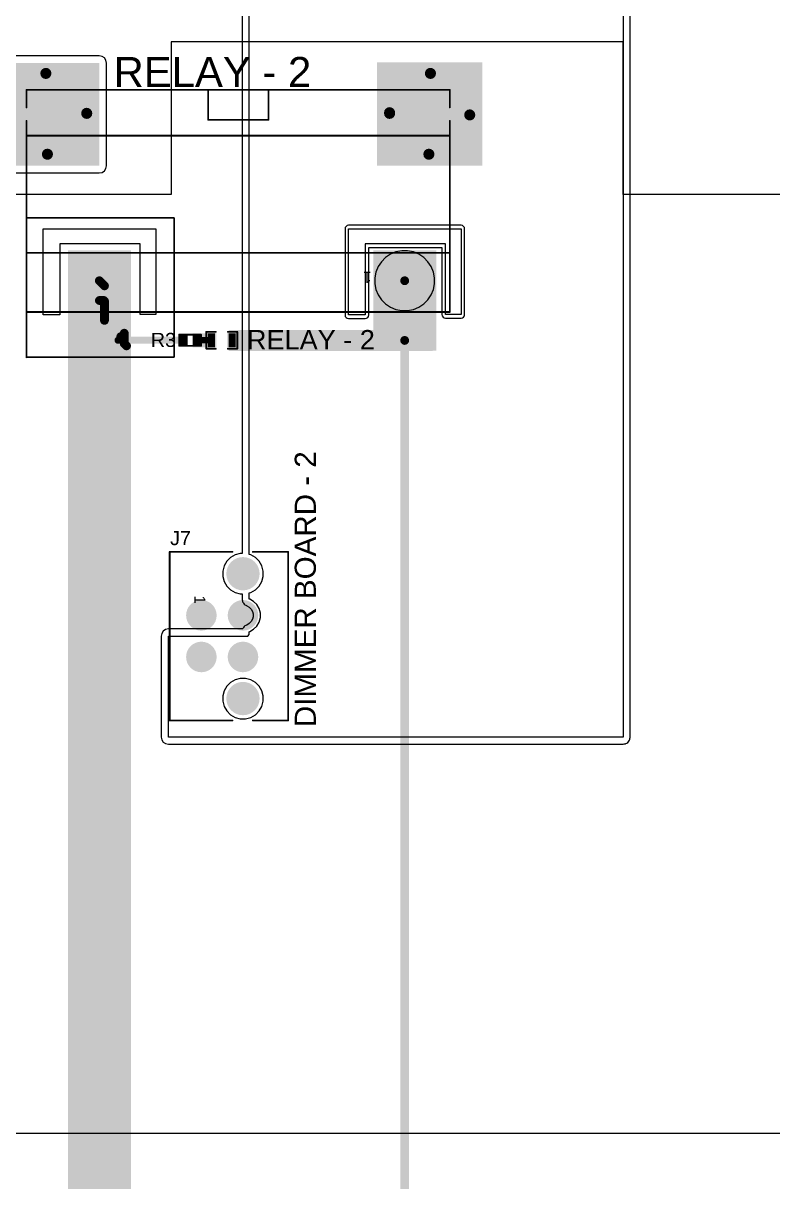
# Model space of a CAD drawing. Header units: millimetres. Extents: x -9 to 259, y -9 to 194.
# Drawn here: x 82.1 to 136.1, y 58.8 to 142.2 of the extents above; entities that cross this region are included whole.
import ezdxf

# ---------------------------------------------------------------- set-up
doc = ezdxf.new("R2010")
doc.units = ezdxf.units.MM
for name, color, linetype in [('BottomLayer', 5, 'Continuous'), ('BottomSolder', 6, 'Continuous'), ('MultiLayer', 9, 'Continuous'), ('PadHoleLayer', 156, 'Continuous'), ('TopLayer', 1, 'Continuous'), ('TopOverlay', 2, 'Continuous'), ('TopPaste', 8, 'Continuous'), ('TopSolder', 216, 'Continuous'), ('ViaHoleLayer', 16, 'Continuous')]:
    doc.layers.add(name, color=color, linetype=linetype)
doc.styles.add('Arial', font='', dxfattribs={"height": 0.2})
doc.styles.get('Arial').set_extended_font_data('Arial')

# ---------------------------------------------------------------- blocks, each defined once
blk = doc.blocks.new('G4A_1A_PE_DC24_3')
at = {"layer": 'BottomLayer'}
h = blk.add_hatch(color=5, dxfattribs=at)
edge = h.paths.add_edge_path()
edge.add_arc((-11.9999887, 6.0001023), 1.89999874, 0, 360)
h = blk.add_hatch(color=5, dxfattribs=at)
edge = h.paths.add_edge_path()
edge.add_arc((9.9999673, 6.0001023), 1.89999874, 0, 360)
h = blk.add_hatch(color=5, dxfattribs=at)
edge = h.paths.add_edge_path()
edge.add_arc((-13.8000867, -5.999873699999999), 1.49999954, 0, 360)
h = blk.add_hatch(color=5, dxfattribs=at)
edge = h.paths.add_edge_path()
edge.add_arc((13.8000613, -5.999873699999999), 1.49999954, 0, 360)
at = {"layer": 'BottomSolder'}
h = blk.add_hatch(color=6, dxfattribs=at)
edge = h.paths.add_edge_path()
edge.add_arc((-11.9999887, 6.0001023), 1.95079874, 0, 360)
h = blk.add_hatch(color=6, dxfattribs=at)
edge = h.paths.add_edge_path()
edge.add_arc((9.9999673, 6.0001023), 1.95079874, 0, 360)
h = blk.add_hatch(color=6, dxfattribs=at)
edge = h.paths.add_edge_path()
edge.add_arc((-13.8000867, -5.999873699999999), 1.55079954, 0, 360)
h = blk.add_hatch(color=6, dxfattribs=at)
edge = h.paths.add_edge_path()
edge.add_arc((13.8000613, -5.999873699999999), 1.55079954, 0, 360)
at = {"layer": 'MultiLayer'}
h = blk.add_hatch(color=9, dxfattribs=at)
edge = h.paths.add_edge_path()
edge.add_arc((-11.9999887, 6.0001023), 1.89999874, 0, 360)
h = blk.add_hatch(color=9, dxfattribs=at)
edge = h.paths.add_edge_path()
edge.add_arc((9.9999673, 6.0001023), 1.89999874, 0, 360)
h = blk.add_hatch(color=9, dxfattribs=at)
edge = h.paths.add_edge_path()
edge.add_arc((-13.8000867, -5.999873699999999), 1.49999954, 0, 360)
h = blk.add_hatch(color=9, dxfattribs=at)
edge = h.paths.add_edge_path()
edge.add_arc((13.8000613, -5.999873699999999), 1.49999954, 0, 360)
at = {"layer": 'PadHoleLayer'}
h = blk.add_hatch(color=156, dxfattribs=at)
edge = h.paths.add_edge_path()
edge.add_arc((-11.9999379, 5.9999753), 1.1500104, 0, 360)
h = blk.add_hatch(color=156, dxfattribs=at)
edge = h.paths.add_edge_path()
edge.add_arc((9.9999419, 5.9999753), 1.1500104, 0, 360)
h = blk.add_hatch(color=156, dxfattribs=at)
edge = h.paths.add_edge_path()
edge.add_arc((-13.8001375, -5.9999753), 0.8999982, 0, 360)
h = blk.add_hatch(color=156, dxfattribs=at)
edge = h.paths.add_edge_path()
edge.add_arc((13.8001375, -5.9999753), 0.8999982, 0, 360)
at = {"layer": 'TopLayer'}
h = blk.add_hatch(color=1, dxfattribs=at)
edge = h.paths.add_edge_path()
edge.add_arc((-11.9999887, 6.0001023), 1.89999874, 0, 360)
h = blk.add_hatch(color=1, dxfattribs=at)
edge = h.paths.add_edge_path()
edge.add_arc((9.9999673, 6.0001023), 1.89999874, 0, 360)
h = blk.add_hatch(color=1, dxfattribs=at)
edge = h.paths.add_edge_path()
edge.add_arc((-13.8000867, -5.999873699999999), 1.49999954, 0, 360)
h = blk.add_hatch(color=1, dxfattribs=at)
edge = h.paths.add_edge_path()
edge.add_arc((13.8000613, -5.999873699999999), 1.49999954, 0, 360)
at = {"layer": 'TopSolder'}
h = blk.add_hatch(color=216, dxfattribs=at)
edge = h.paths.add_edge_path()
edge.add_arc((-11.9999887, 6.0001023), 1.95079874, 0, 360)
h = blk.add_hatch(color=216, dxfattribs=at)
edge = h.paths.add_edge_path()
edge.add_arc((9.9999673, 6.0001023), 1.95079874, 0, 360)
h = blk.add_hatch(color=216, dxfattribs=at)
edge = h.paths.add_edge_path()
edge.add_arc((-13.8000867, -5.999873699999999), 1.55079954, 0, 360)
h = blk.add_hatch(color=216, dxfattribs=at)
edge = h.paths.add_edge_path()
edge.add_arc((13.8000613, -5.999873699999999), 1.55079954, 0, 360)
at = {"layer": 'TopOverlay', "const_width": 0.127}
for points in [[(15.2497917, 8.250237499999999), (-15.2501727, 8.250237499999999)], [(-15.2491313, 8.250237499999999), (-15.2491313, -5.5104411)], [(15.2497917, 8.250237499999999), (15.2497917, -5.5124985)], [(15.2497917, 3.9851203), (-15.2491313, 3.9851203)], [(15.2499695, -4.449762499999999), (-15.2499949, -4.449762499999999)], [(-2.1874353, -5.5877079), (-2.1874353, -7.749781299999999)], [(2.1589873, -5.5877079), (-2.1874353, -5.5877079)], [(2.1589873, -5.5877079), (2.1589873, -7.749781299999999)], [(-15.2491313, -6.488950699999999), (-15.2491313, -7.749781299999999)], [(15.2497917, -6.486893299999999), (15.2497917, -7.749781299999999)], [(15.2497917, -7.749781299999999), (-15.2501727, -7.749781299999999)]]:
    blk.add_lwpolyline(points, dxfattribs=at)
at = {"layer": 'TopOverlay', "const_width": 0.0635}
for points in [[(-15.2819227, 8.250237499999999, 1), (-15.2184227, 8.250237499999999, 1)], [(-15.2808813, 8.250237499999999, 1), (-15.2173813, 8.250237499999999, 1)], [(15.2180417, 8.250237499999999, 1), (15.2815417, 8.250237499999999, 1)], [(15.2180417, 8.250237499999999, 1), (15.2815417, 8.250237499999999, 1)], [(-15.2808813, 3.9851203, 1), (-15.2173813, 3.9851203, 1)], [(15.2180417, 3.9851203, 1), (15.2815417, 3.9851203, 1)], [(-15.2817449, -4.449762499999999, 1), (-15.2182449, -4.449762499999999, 1)], [(15.2182195, -4.449762499999999, 1), (15.2817195, -4.449762499999999, 1)], [(-15.2808813, -5.5104411, 1), (-15.2173813, -5.5104411, 1)], [(-2.2191853, -5.5877079, 1), (-2.1556853, -5.5877079, 1)], [(-2.2191853, -5.5877079, 1), (-2.1556853, -5.5877079, 1)], [(2.1272373, -5.5877079, 1), (2.1907373, -5.5877079, 1)], [(2.1272373, -5.5877079, 1), (2.1907373, -5.5877079, 1)], [(15.2180417, -5.5124985, 1), (15.2815417, -5.5124985, 1)], [(-15.2808813, -6.488950699999999, 1), (-15.2173813, -6.488950699999999, 1)], [(15.2180417, -6.486893299999999, 1), (15.2815417, -6.486893299999999, 1)], [(-15.2819227, -7.749781299999999, 1), (-15.2184227, -7.749781299999999, 1)], [(-15.2808813, -7.749781299999999, 1), (-15.2173813, -7.749781299999999, 1)], [(-2.2191853, -7.749781299999999, 1), (-2.1556853, -7.749781299999999, 1)], [(2.1272373, -7.749781299999999, 1), (2.1907373, -7.749781299999999, 1)], [(15.2180417, -7.749781299999999, 1), (15.2815417, -7.749781299999999, 1)], [(15.2180417, -7.749781299999999, 1), (15.2815417, -7.749781299999999, 1)]]:
    blk.add_lwpolyline(points, format="xyb", close=True, dxfattribs=at)
at = {"layer": 'TopOverlay'}
blk.add_text('1', height=0.8000009399999999, dxfattribs=at).set_placement((-9.6044004, 5.3561996))
blk = doc.blocks.new('R___0402_10')
at = {"layer": 'TopLayer'}
for points in [[(-0.6985, -0.3175), (-0.6985, 0.3175), (-0.2412999999999999, 0.3175), (-0.2413, -0.3175)], [(0.2412999999999999, -0.3175), (0.2413, 0.3175), (0.6985, 0.3175), (0.6985, -0.3175)]]:
    blk.add_hatch(color=1, dxfattribs=at).paths.add_polyline_path(points)
at = {"layer": 'TopPaste'}
for points in [[(-0.6985, -0.3175), (-0.6985, 0.3175), (-0.2412999999999999, 0.3175), (-0.2413, -0.3175)], [(0.2412999999999999, -0.3175), (0.2413, 0.3175), (0.6985, 0.3175), (0.6985, -0.3175)]]:
    blk.add_hatch(color=8, dxfattribs=at).paths.add_polyline_path(points)
at = {"layer": 'TopSolder'}
for points in [[(-0.75350116, -0.37250116), (-0.75350116, 0.37250116), (-0.1862988399999999, 0.37250116), (-0.18629884, -0.37250116)], [(0.1862988399999999, -0.37250116), (0.18629884, 0.37250116), (0.75350116, 0.37250116), (0.75350116, -0.37250116)]]:
    blk.add_hatch(color=216, dxfattribs=at).paths.add_polyline_path(points)
at = {"layer": 'TopOverlay'}
for points, const_width in [([(-0.7874, -0.4064), (-0.7874, 0.4064)], 0.127), ([(-0.7874, 0.4064), (0.7874, 0.4064)], 0.127), ([(0.7874, -0.4064), (0.7874, 0.4064)], 0.127), ([(-0.7874, -0.4064), (0.7874, -0.4064)], 0.127), ([(-0.8128, -0.4318), (0.8128, -0.4318)], 0.0032258)]:
    blk.add_lwpolyline(points, dxfattribs=dict(at, const_width=const_width))
for points, const_width in [([(-0.8191499999999999, 0.4064, 1), (-0.7556499999999999, 0.4064, 1)], 0.0635), ([(-0.8191499999999999, 0.4064, 1), (-0.7556499999999999, 0.4064, 1)], 0.0635), ([(0.7556499999999999, 0.4064, 1), (0.8191499999999999, 0.4064, 1)], 0.0635), ([(0.7556499999999999, 0.4064, 1), (0.8191499999999999, 0.4064, 1)], 0.0635), ([(-0.8191499999999999, -0.4064, 1), (-0.7556499999999999, -0.4064, 1)], 0.0635), ([(-0.8191499999999999, -0.4064, 1), (-0.7556499999999999, -0.4064, 1)], 0.0635), ([(-0.81360518, -0.4318, 1), (-0.8119948199999999, -0.4318, 1)], 0.0016129), ([(0.7556499999999999, -0.4064, 1), (0.8191499999999999, -0.4064, 1)], 0.0635), ([(0.7556499999999999, -0.4064, 1), (0.8191499999999999, -0.4064, 1)], 0.0635), ([(0.8119948199999999, -0.4318, 1), (0.81360518, -0.4318, 1)], 0.0016129)]:
    blk.add_lwpolyline(points, format="xyb", close=True, dxfattribs=dict(at, const_width=const_width))
blk = doc.blocks.new('LED_0603_15')
at = {"layer": 'TopLayer'}
for points in [[(-0.999998, 0.5000002699999999), (-0.499999, 0.5000002699999999), (-0.499999, -0.5000002699999999), (-0.999998, -0.5000002699999999)], [(0.50000154, 0.5000002699999999), (1.00000054, 0.5000002699999999), (1.00000054, -0.5000002699999999), (0.50000154, -0.5000002699999999)]]:
    blk.add_hatch(color=1, dxfattribs=at).paths.add_polyline_path(points)
at = {"layer": 'TopOverlay'}
blk.add_hatch(color=2, dxfattribs=at).paths.add_polyline_path([(1.1176, -0.66039746), (1.75259492, -0.66039746), (1.75259492, 0.66040254), (1.1176, 0.66040254)])
at = {"layer": 'TopPaste'}
for points in [[(-0.999998, 0.5000002699999999), (-0.499999, 0.5000002699999999), (-0.499999, -0.5000002699999999), (-0.999998, -0.5000002699999999)], [(0.50000154, 0.5000002699999999), (1.00000054, 0.5000002699999999), (1.00000054, -0.5000002699999999), (0.50000154, -0.5000002699999999)]]:
    blk.add_hatch(color=8, dxfattribs=at).paths.add_polyline_path(points)
at = {"layer": 'TopSolder'}
for points in [[(-1.101598, 0.6016002699999999), (-0.398399, 0.6016002699999999), (-0.398399, -0.6016002699999999), (-1.101598, -0.6016002699999999)], [(0.39840154, 0.6016002699999999), (1.10160054, 0.6016002699999999), (1.10160054, -0.6016002699999999), (0.39840154, -0.6016002699999999)]]:
    blk.add_hatch(color=216, dxfattribs=at).paths.add_polyline_path(points)
at = {"layer": 'TopOverlay', "const_width": 0.127}
for points in [[(-1.1176, 0.6096), (-0.4318, 0.6096)], [(-1.1176, -0.6096), (-1.1176, 0.6096)], [(0.4318, 0.6096), (1.11760254, 0.6096)], [(1.11760254, -0.6096), (1.11760254, 0.6096)], [(-1.1176, -0.6096), (-0.4318, -0.6096)], [(0.4318, -0.6096), (1.11760254, -0.6096)]]:
    blk.add_lwpolyline(points, dxfattribs=at)
at = {"layer": 'TopOverlay', "const_width": 0.0635}
for points in [[(-1.14935, 0.6096, 1), (-1.08585, 0.6096, 1)], [(-1.14935, 0.6096, 1), (-1.08585, 0.6096, 1)], [(-0.46355, 0.6096, 1), (-0.40005, 0.6096, 1)], [(0.40005, 0.6096, 1), (0.46355, 0.6096, 1)], [(1.08585254, 0.6096, 1), (1.14935254, 0.6096, 1)], [(1.08585254, 0.6096, 1), (1.14935254, 0.6096, 1)], [(-1.14935, -0.6096, 1), (-1.08585, -0.6096, 1)], [(-1.14935, -0.6096, 1), (-1.08585, -0.6096, 1)], [(-0.46355, -0.6096, 1), (-0.40005, -0.6096, 1)], [(0.40005, -0.6096, 1), (0.46355, -0.6096, 1)], [(1.08585254, -0.6096, 1), (1.14935254, -0.6096, 1)], [(1.08585254, -0.6096, 1), (1.14935254, -0.6096, 1)]]:
    blk.add_lwpolyline(points, format="xyb", close=True, dxfattribs=at)
blk = doc.blocks.new('0447690401_28')
at = {"layer": 'BottomLayer'}
h = blk.add_hatch(color=5, dxfattribs=at)
edge = h.paths.add_edge_path()
edge.add_arc((-1.4986, 1.4986), 1.00000054, 0, 360)
h = blk.add_hatch(color=5, dxfattribs=at)
edge = h.paths.add_edge_path()
edge.add_arc((1.4986, 1.4986), 1.00000054, 0, 360)
h = blk.add_hatch(color=5, dxfattribs=at)
edge = h.paths.add_edge_path()
edge.add_arc((-1.4986, -1.4986), 1.00000054, 0, 360)
h = blk.add_hatch(color=5, dxfattribs=at)
edge = h.paths.add_edge_path()
edge.add_arc((1.4986, -1.4986), 1.00000054, 0, 360)
at = {"layer": 'BottomSolder'}
h = blk.add_hatch(color=6, dxfattribs=at)
edge = h.paths.add_edge_path()
edge.add_arc((-1.4986, 1.4986), 1.10160054, 0, 360)
h = blk.add_hatch(color=6, dxfattribs=at)
edge = h.paths.add_edge_path()
edge.add_arc((1.4986, 1.4986), 1.10160054, 0, 360)
h = blk.add_hatch(color=6, dxfattribs=at)
edge = h.paths.add_edge_path()
edge.add_arc((-1.4986, -1.4986), 1.10160054, 0, 360)
h = blk.add_hatch(color=6, dxfattribs=at)
edge = h.paths.add_edge_path()
edge.add_arc((1.4986, -1.4986), 1.10160054, 0, 360)
at = {"layer": 'PadHoleLayer'}
h = blk.add_hatch(color=156, dxfattribs=at)
edge = h.paths.add_edge_path()
edge.add_arc((-4.495799999999999, 1.4986), 1.20000014, 0, 360)
h = blk.add_hatch(color=156, dxfattribs=at)
edge = h.paths.add_edge_path()
edge.add_arc((4.495799999999999, 1.4986), 1.20000014, 0, 360)
h = blk.add_hatch(color=156, dxfattribs=at)
edge = h.paths.add_edge_path()
edge.add_arc((-1.4986, 1.4986), 0.5334, 0, 360)
h = blk.add_hatch(color=156, dxfattribs=at)
edge = h.paths.add_edge_path()
edge.add_arc((1.4986, 1.4986), 0.5334, 0, 360)
h = blk.add_hatch(color=156, dxfattribs=at)
edge = h.paths.add_edge_path()
edge.add_arc((-1.4986, -1.4986), 0.5334, 0, 360)
h = blk.add_hatch(color=156, dxfattribs=at)
edge = h.paths.add_edge_path()
edge.add_arc((1.4986, -1.4986), 0.5334, 0, 360)
at = {"layer": 'TopLayer'}
h = blk.add_hatch(color=1, dxfattribs=at)
edge = h.paths.add_edge_path()
edge.add_arc((-1.4986, 1.4986), 1.00000054, 0, 360)
h = blk.add_hatch(color=1, dxfattribs=at)
edge = h.paths.add_edge_path()
edge.add_arc((1.4986, 1.4986), 1.00000054, 0, 360)
h = blk.add_hatch(color=1, dxfattribs=at)
edge = h.paths.add_edge_path()
edge.add_arc((-1.4986, -1.4986), 1.00000054, 0, 360)
h = blk.add_hatch(color=1, dxfattribs=at)
edge = h.paths.add_edge_path()
edge.add_arc((1.4986, -1.4986), 1.00000054, 0, 360)
at = {"layer": 'TopSolder'}
h = blk.add_hatch(color=216, dxfattribs=at)
edge = h.paths.add_edge_path()
edge.add_arc((-1.4986, 1.4986), 1.10160054, 0, 360)
h = blk.add_hatch(color=216, dxfattribs=at)
edge = h.paths.add_edge_path()
edge.add_arc((1.4986, 1.4986), 1.10160054, 0, 360)
h = blk.add_hatch(color=216, dxfattribs=at)
edge = h.paths.add_edge_path()
edge.add_arc((-1.4986, -1.4986), 1.10160054, 0, 360)
h = blk.add_hatch(color=216, dxfattribs=at)
edge = h.paths.add_edge_path()
edge.add_arc((1.4986, -1.4986), 1.10160054, 0, 360)
at = {"layer": 'TopOverlay', "const_width": 0.127}
for points in [[(-6.0706, 2.20485716), (-6.0706, 4.7498)], [(6.0706, 4.7498), (-6.0706, 4.7498)], [(6.0706, 2.20485716), (6.0706, 4.7498)], [(-6.0706, -3.7846), (-6.0706, 0.74154284)], [(6.0706, -3.7846), (6.0706, 0.74154284)], [(6.0706, -3.7846), (-6.0706, -3.7846)]]:
    blk.add_lwpolyline(points, dxfattribs=at)
at = {"layer": 'TopOverlay', "const_width": 0.0635}
for points in [[(-6.102349999999999, 4.7498, 1), (-6.038849999999999, 4.7498, 1)], [(-6.102349999999999, 4.7498, 1), (-6.038849999999999, 4.7498, 1)], [(6.038849999999999, 4.7498, 1), (6.102349999999999, 4.7498, 1)], [(6.038849999999999, 4.7498, 1), (6.102349999999999, 4.7498, 1)], [(-6.102349999999999, 2.20485716, 1), (-6.038849999999999, 2.20485716, 1)], [(6.038849999999999, 2.20485716, 1), (6.102349999999999, 2.20485716, 1)], [(-6.102349999999999, 0.74154284, 1), (-6.038849999999999, 0.74154284, 1)], [(6.038849999999999, 0.74154284, 1), (6.102349999999999, 0.74154284, 1)], [(-6.102349999999999, -3.7846, 1), (-6.038849999999999, -3.7846, 1)], [(-6.102349999999999, -3.7846, 1), (-6.038849999999999, -3.7846, 1)], [(6.038849999999999, -3.7846, 1), (6.102349999999999, -3.7846, 1)], [(6.038849999999999, -3.7846, 1), (6.102349999999999, -3.7846, 1)]]:
    blk.add_lwpolyline(points, format="xyb", close=True, dxfattribs=at)
at = {"layer": 'TopOverlay'}
blk.add_text('1', height=0.8000009399999999, dxfattribs=at).set_placement((-2.9209873, -2.00659238))

msp = doc.modelspace()

# ---------------------------------------------------------------- hatches: boundary and pattern name
at = {"layer": 'BottomLayer'}
msp.add_hatch(color=5, dxfattribs=at).paths.add_polyline_path([(87.5452148, 139.3444), (79.9506148, 139.3444), (79.9506148, 131.953), (87.5452148, 131.953)])
h = msp.add_hatch(color=5, dxfattribs=at)
edge = h.paths.add_edge_path()
edge.add_arc((83.69650774, 138.60049242), 0.2999994, 0, 360)
h = msp.add_hatch(color=5, dxfattribs=at)
edge = h.paths.add_edge_path()
edge.add_arc((111.40923362, 138.60049242), 0.2999994, 0, 360)
h = msp.add_hatch(color=5, dxfattribs=at)
edge = h.paths.add_edge_path()
edge.add_arc((108.4651374, 135.76913664), 0.2999994, 0, 360)
h = msp.add_hatch(color=5, dxfattribs=at)
edge = h.paths.add_edge_path()
edge.add_arc((86.64045664, 135.72333536), 0.2999994, 0, 360)
h = msp.add_hatch(color=5, dxfattribs=at)
edge = h.paths.add_edge_path()
edge.add_arc((108.46528472, 135.72333536), 0.2999994, 0, 360)
h = msp.add_hatch(color=5, dxfattribs=at)
edge = h.paths.add_edge_path()
edge.add_arc((114.24073164, 135.6106), 0.2999994, 0, 360)
h = msp.add_hatch(color=5, dxfattribs=at)
edge = h.paths.add_edge_path()
edge.add_arc((83.80910086, 132.77924422), 0.2999994, 0, 360)
h = msp.add_hatch(color=5, dxfattribs=at)
edge = h.paths.add_edge_path()
edge.add_arc((111.2966405, 132.77924422), 0.2999994, 0, 360)
at = {"layer": 'BottomSolder'}
h = msp.add_hatch(color=6, dxfattribs=at)
edge = h.paths.add_edge_path()
edge.add_arc((83.69650774, 138.60049242), 0.4015993999999999, 0, 360)
h = msp.add_hatch(color=6, dxfattribs=at)
edge = h.paths.add_edge_path()
edge.add_arc((111.40923362, 138.60049242), 0.4015993999999999, 0, 360)
h = msp.add_hatch(color=6, dxfattribs=at)
edge = h.paths.add_edge_path()
edge.add_arc((86.64045664, 135.72333536), 0.4015993999999999, 0, 360)
h = msp.add_hatch(color=6, dxfattribs=at)
edge = h.paths.add_edge_path()
edge.add_arc((108.4651374, 135.76913664), 0.4015993999999999, 0, 360)
h = msp.add_hatch(color=6, dxfattribs=at)
edge = h.paths.add_edge_path()
edge.add_arc((108.46528472, 135.72333536), 0.4015993999999999, 0, 360)
h = msp.add_hatch(color=6, dxfattribs=at)
edge = h.paths.add_edge_path()
edge.add_arc((114.24073164, 135.6106), 0.4015993999999999, 0, 360)
h = msp.add_hatch(color=6, dxfattribs=at)
edge = h.paths.add_edge_path()
edge.add_arc((83.80910086, 132.77924422), 0.4015993999999999, 0, 360)
h = msp.add_hatch(color=6, dxfattribs=at)
edge = h.paths.add_edge_path()
edge.add_arc((111.2966405, 132.77924422), 0.4015993999999999, 0, 360)
at = {"layer": 'TopLayer'}
for points in [[(107.56038432, 131.99880128), (115.15498432, 131.99880128), (115.15498432, 139.39020128), (107.56038432, 139.39020128)], [(107.56053164, 131.953), (115.15513164, 131.953), (115.15513164, 139.3444), (107.56053164, 139.3444)], [(85.284691, 125.85700254), (85.284691, 40.10660254), (89.82785691999999, 40.10660254), (89.82785691999999, 125.85700254)], [(107.28456826, 125.857), (107.28456826, 118.62932332), (111.82773418, 118.62932332), (111.82773418, 125.857)], [(94.27157422, 118.8799883), (95.81627522, 118.8799883), (95.81627522, 119.87999138), (94.27157422, 119.87999138)], [(94.33083749999999, 118.8799883), (95.87553849999999, 118.8799883), (95.87553849999999, 119.87999138), (94.33083749999999, 119.87999138)], [(111.57373672, 120.11659238), (96.87529012, 120.11659238), (96.87529012, 118.61799238), (111.57373672, 118.61799238)]]:
    msp.add_hatch(color=1, dxfattribs=at).paths.add_polyline_path(points)
h = msp.add_hatch(color=1, dxfattribs=at)
edge = h.paths.add_edge_path()
edge.add_arc((83.69650774, 138.60049242), 0.2999994, 0, 360)
h = msp.add_hatch(color=1, dxfattribs=at)
edge = h.paths.add_edge_path()
edge.add_arc((111.40923362, 138.60049242), 0.2999994, 0, 360)
h = msp.add_hatch(color=1, dxfattribs=at)
edge = h.paths.add_edge_path()
edge.add_arc((108.4651374, 135.76913664), 0.2999994, 0, 360)
h = msp.add_hatch(color=1, dxfattribs=at)
edge = h.paths.add_edge_path()
edge.add_arc((86.64045664, 135.72333536), 0.2999994, 0, 360)
h = msp.add_hatch(color=1, dxfattribs=at)
edge = h.paths.add_edge_path()
edge.add_arc((108.46528472, 135.72333536), 0.2999994, 0, 360)
h = msp.add_hatch(color=1, dxfattribs=at)
edge = h.paths.add_edge_path()
edge.add_arc((114.24073164, 135.6106), 0.2999994, 0, 360)
h = msp.add_hatch(color=1, dxfattribs=at)
edge = h.paths.add_edge_path()
edge.add_arc((83.80910086, 132.77924422), 0.2999994, 0, 360)
h = msp.add_hatch(color=1, dxfattribs=at)
edge = h.paths.add_edge_path()
edge.add_arc((111.2966405, 132.77924422), 0.2999994, 0, 360)
at = {"layer": 'TopSolder'}
h = msp.add_hatch(color=216, dxfattribs=at)
edge = h.paths.add_edge_path()
edge.add_arc((83.69650774, 138.60049242), 0.4015993999999999, 0, 360)
h = msp.add_hatch(color=216, dxfattribs=at)
edge = h.paths.add_edge_path()
edge.add_arc((111.40923362, 138.60049242), 0.4015993999999999, 0, 360)
h = msp.add_hatch(color=216, dxfattribs=at)
edge = h.paths.add_edge_path()
edge.add_arc((86.64045664, 135.72333536), 0.4015993999999999, 0, 360)
h = msp.add_hatch(color=216, dxfattribs=at)
edge = h.paths.add_edge_path()
edge.add_arc((108.4651374, 135.76913664), 0.4015993999999999, 0, 360)
h = msp.add_hatch(color=216, dxfattribs=at)
edge = h.paths.add_edge_path()
edge.add_arc((108.46528472, 135.72333536), 0.4015993999999999, 0, 360)
h = msp.add_hatch(color=216, dxfattribs=at)
edge = h.paths.add_edge_path()
edge.add_arc((114.24073164, 135.6106), 0.4015993999999999, 0, 360)
h = msp.add_hatch(color=216, dxfattribs=at)
edge = h.paths.add_edge_path()
edge.add_arc((83.80910086, 132.77924422), 0.4015993999999999, 0, 360)
h = msp.add_hatch(color=216, dxfattribs=at)
edge = h.paths.add_edge_path()
edge.add_arc((111.2966405, 132.77924422), 0.4015993999999999, 0, 360)
at = {"layer": 'ViaHoleLayer'}
h = msp.add_hatch(color=16, dxfattribs=at)
edge = h.paths.add_edge_path()
edge.add_arc((83.69650774, 138.60049242), 0.1499997, 0, 360)
h = msp.add_hatch(color=16, dxfattribs=at)
edge = h.paths.add_edge_path()
edge.add_arc((111.40923362, 138.60049242), 0.1499997, 0, 360)
h = msp.add_hatch(color=16, dxfattribs=at)
edge = h.paths.add_edge_path()
edge.add_arc((86.64045664, 135.72333536), 0.1499997, 0, 360)
h = msp.add_hatch(color=16, dxfattribs=at)
edge = h.paths.add_edge_path()
edge.add_arc((108.4651374, 135.76913664), 0.1499997, 0, 360)
h = msp.add_hatch(color=16, dxfattribs=at)
edge = h.paths.add_edge_path()
edge.add_arc((108.46528472, 135.72333536), 0.1499997, 0, 360)
h = msp.add_hatch(color=16, dxfattribs=at)
edge = h.paths.add_edge_path()
edge.add_arc((114.24073164, 135.6106), 0.1499997, 0, 360)
h = msp.add_hatch(color=16, dxfattribs=at)
edge = h.paths.add_edge_path()
edge.add_arc((83.80910086, 132.77924422), 0.1499997, 0, 360)
h = msp.add_hatch(color=16, dxfattribs=at)
edge = h.paths.add_edge_path()
edge.add_arc((111.2966405, 132.77924422), 0.1499997, 0, 360)

# ---------------------------------------------------------------- linework, layer by layer
at = {"layer": 'BottomLayer'}
for p, q in [((98.35297067999998, 103.94911138), (98.35297067999998, 183.21019746)), ((125.28973164, 183.21019492), (125.28973164, 90.80500507999999)), ((125.80768336, 90.80500507999999), (125.80768336, 183.21019492)), ((97.83501896, 177.12792616), (97.83501896, 104.01919252)), ((87.5452148, 139.86235172), (79.9506148, 139.86235172)), ((87.74342623999999, 139.82292584), (87.5452148, 139.86235172)), ((87.91146248, 139.71064768), (87.74342623999999, 139.82292584)), ((88.02374064, 139.54261144), (87.91146248, 139.71064768)), ((88.06316652, 139.3444), (88.02374064, 139.54261144)), ((88.06316652, 131.953), (88.06316652, 139.3444)), ((88.02374064, 131.75478856), (88.06316652, 131.953)), ((79.9506148, 131.43504828), (87.5452148, 131.43504828)), ((87.5452148, 131.43504828), (87.74342623999999, 131.47447416)), ((87.74342623999999, 131.47447416), (87.91146248, 131.58675232)), ((87.91146248, 131.58675232), (88.02374064, 131.75478856)), ((82.30307898, 118.11020828), (82.30307898, 128.1938)), ((82.30307898, 128.1938), (92.93013164, 128.1938)), ((92.93013164, 128.1938), (82.30307898, 128.1938)), ((82.30307898, 128.1938), (82.30307898, 118.11020828)), ((92.93013164, 128.1938), (92.93013164, 118.491)), ((92.93013164, 118.491), (92.93013164, 128.1938)), ((105.2731829, 127.49876964), (105.25346996, 127.39966392)), ((105.25346996, 127.39966392), (105.25346996, 121.20206392)), ((105.32932198, 127.58278776), (105.2731829, 127.49876964)), ((105.4133401, 127.63892684), (105.32932198, 127.58278776)), ((105.51244582, 127.65863978), (105.4133401, 127.63892684)), ((113.61504582, 127.65863978), (105.51244582, 127.65863978)), ((113.71415154, 127.63892684), (113.61504582, 127.65863978)), ((113.79816966, 127.58278776), (113.71415154, 127.63892684)), ((113.85430874, 127.49876964), (113.79816966, 127.58278776)), ((113.87402168, 127.39966392), (113.85430874, 127.49876964)), ((113.87402168, 121.22746392), (113.87402168, 127.39966392)), ((106.96522168, 121.20206392), (106.96522168, 126.05522414)), ((106.96522168, 126.05522414), (112.23846996, 126.05522414)), ((112.23846996, 126.05522414), (112.23846996, 121.22746392)), ((108.17976586, 125.3400084), (107.87974106, 125.0399836)), ((108.53255916, 125.57573818), (108.17976586, 125.3400084)), ((108.92456244, 125.73811022), (108.53255916, 125.57573818)), ((109.34070842, 125.82088882), (108.92456244, 125.73811022)), ((109.76501034, 125.82088882), (109.34070842, 125.82088882)), ((110.18115632, 125.73811022), (109.76501034, 125.82088882)), ((110.5731596, 125.57573818), (110.18115632, 125.73811022)), ((110.9259529, 125.3400084), (110.5731596, 125.57573818)), ((111.2259777, 125.0399836), (110.9259529, 125.3400084)), ((107.64401128, 124.6871903), (107.48163924, 124.29518702)), ((107.87974106, 125.0399836), (107.64401128, 124.6871903)), ((111.46170748, 124.6871903), (111.2259777, 125.0399836)), ((111.62407952, 124.29518702), (111.46170748, 124.6871903)), ((107.48163924, 124.29518702), (107.39886064, 123.87904104)), ((107.39886064, 123.87904104), (107.39886064, 123.45473912)), ((111.70685812, 123.87904104), (111.62407952, 124.29518702)), ((111.70685812, 123.45473912), (111.70685812, 123.87904104)), ((107.39886064, 123.45473912), (107.48163924, 123.03859314)), ((107.48163924, 123.03859314), (107.64401128, 122.64658986)), ((111.46170748, 122.64658986), (111.62407952, 123.03859314)), ((111.62407952, 123.03859314), (111.70685812, 123.45473912)), ((107.64401128, 122.64658986), (107.87974106, 122.29379656)), ((107.87974106, 122.29379656), (108.17976586, 121.99377176)), ((108.17976586, 121.99377176), (108.53255916, 121.75804198)), ((110.5731596, 121.75804198), (110.9259529, 121.99377176)), ((110.9259529, 121.99377176), (111.2259777, 122.29379656)), ((111.2259777, 122.29379656), (111.46170748, 122.64658986)), ((105.25346996, 121.20206392), (105.2731829, 121.1029582)), ((105.2731829, 121.1029582), (105.32932198, 121.01894008)), ((105.32932198, 121.01894008), (105.4133401, 120.962801)), ((106.80535154, 120.962801), (106.88936966, 121.01894008)), ((106.88936966, 121.01894008), (106.94550874, 121.1029582)), ((106.94550874, 121.1029582), (106.96522168, 121.20206392)), ((108.53255916, 121.75804198), (108.92456244, 121.59566994)), ((108.92456244, 121.59566994), (109.34070842, 121.51289134)), ((109.34070842, 121.51289134), (109.76501034, 121.51289134)), ((109.76501034, 121.51289134), (110.18115632, 121.59566994)), ((110.18115632, 121.59566994), (110.5731596, 121.75804198)), ((112.23846996, 121.22746392), (112.2581829, 121.1283582)), ((112.2581829, 121.1283582), (112.31432198, 121.04434008)), ((112.31432198, 121.04434008), (112.3983401, 120.988201)), ((113.71415154, 120.988201), (113.79816966, 121.04434008)), ((113.79816966, 121.04434008), (113.85430874, 121.1283582)), ((113.85430874, 121.1283582), (113.87402168, 121.22746392)), ((105.4133401, 120.962801), (105.51244582, 120.94308806)), ((105.51244582, 120.94308806), (106.70624582, 120.94308806)), ((106.70624582, 120.94308806), (106.80535154, 120.962801)), ((112.3983401, 120.988201), (112.49744582, 120.96848806)), ((112.49744582, 120.96848806), (113.61504582, 120.96848806)), ((113.61504582, 120.96848806), (113.71415154, 120.988201)), ((82.3536707, 118.1608), (82.30307898, 118.11020828)), ((82.30307898, 118.11020828), (82.3536707, 118.1608)), ((92.93013164, 118.1608), (82.3536707, 118.1608)), ((82.3536707, 118.1608), (92.93013164, 118.1608)), ((92.93013164, 118.491), (92.93013164, 118.1608)), ((92.93013164, 118.1608), (92.93013164, 118.491)), ((97.00722788, 103.72868256), (96.73651468, 103.45796936)), ((97.3387817, 103.92010458), (97.00722788, 103.72868256)), ((97.70858283999999, 104.01919252), (97.3387817, 103.92010458)), ((97.83501896, 104.01919252), (97.70858283999999, 104.01919252)), ((98.46122802, 103.92010458), (98.35297067999998, 103.94911138)), ((98.79278183999999, 103.72868256), (98.46122802, 103.92010458)), ((99.06349503999999, 103.45796936), (98.79278183999999, 103.72868256)), ((96.54509266, 103.12641554), (96.44600472, 102.7566144)), ((96.44600472, 102.7566144), (96.44600472, 102.37377036)), ((96.73651468, 103.45796936), (96.54509266, 103.12641554)), ((99.25491705999998, 103.12641554), (99.06349503999999, 103.45796936)), ((99.354005, 102.7566144), (99.25491705999998, 103.12641554)), ((99.354005, 102.37377036), (99.354005, 102.7566144)), ((96.44600472, 102.37377036), (96.54509266, 102.00396922)), ((96.54509266, 102.00396922), (96.73651468, 101.6724154)), ((99.06349503999999, 101.6724154), (99.25491705999998, 102.00396922)), ((99.25491705999998, 102.00396922), (99.354005, 102.37377036)), ((96.73651468, 101.6724154), (97.00722788, 101.4017022)), ((97.00722788, 101.4017022), (97.3387817, 101.21028018)), ((97.3387817, 101.21028018), (97.70858283999999, 101.11119224)), ((97.70858283999999, 101.11119224), (97.83501896, 101.11119224)), ((97.83501896, 101.11119224), (97.83501896, 100.7448582)), ((98.35297067999998, 101.18127338), (98.46122802, 101.21028018)), ((98.35297067999998, 100.7448582), (98.35297067999998, 101.18127338)), ((98.46122802, 101.21028018), (98.79278183999999, 101.4017022)), ((98.79278183999999, 101.4017022), (99.06349503999999, 101.6724154)), ((97.83501896, 100.7448582), (97.84168392, 100.71135052)), ((97.84168392, 100.71135052), (97.83944872, 100.67727134)), ((97.83944872, 100.67727134), (97.86122414, 100.61311602)), ((97.86122414, 100.61311602), (97.87444484, 100.54664676)), ((97.87444484, 100.54664676), (97.89342371999999, 100.51824194)), ((97.89342371999999, 100.51824194), (97.90440159999999, 100.48590012)), ((97.90440159999999, 100.48590012), (97.94907257999999, 100.43495788)), ((97.94907257999999, 100.43495788), (97.986723, 100.37861052)), ((97.986723, 100.37861052), (98.01512781999999, 100.35963164)), ((98.01512781999999, 100.35963164), (98.03764746, 100.3339497)), ((98.03764746, 100.3339497), (98.09841696, 100.3039777)), ((98.09841696, 100.3039777), (98.15475923999999, 100.26633236)), ((98.15475923999999, 100.26633236), (98.1666312, 100.26397016)), ((98.1666312, 100.26397016), (98.3519496, 100.15697774)), ((98.3519496, 100.15697774), (98.48899276, 100.01993458)), ((98.3840298, 100.73653462), (98.35297067999998, 100.7448582)), ((98.66997792, 100.57144224), (98.3840298, 100.73653462)), ((98.90345471999998, 100.33796544), (98.66997792, 100.57144224)), ((99.06854709999999, 100.05201732), (98.90345471999998, 100.33796544)), ((98.48899276, 100.01993458), (98.58589375999999, 99.85209392)), ((98.63605367999999, 99.47109391999999), (98.58589122, 99.28388575999999)), ((98.58589375999999, 99.85209392), (98.63605367999999, 99.66489338)), ((98.63605367999999, 99.66489338), (98.63605367999999, 99.47109391999999)), ((99.15400539999999, 99.73308476), (99.06854709999999, 100.05201732)), ((99.06854709999999, 99.08396744), (99.15400539999999, 99.40289999999999)), ((99.15400539999999, 99.40289999999999), (99.15400539999999, 99.73308476)), ((92.32545924, 98.54791822), (92.157423, 98.43564006)), ((92.52367068, 98.5873441), (92.32545924, 98.54791822)), ((97.8740486, 98.5873441), (92.52367068, 98.5873441)), ((97.87444484, 98.589338), (97.8740486, 98.5873441)), ((97.89342371999999, 98.61774282), (97.87444484, 98.589338)), ((97.90440159999999, 98.65008463999999), (97.89342371999999, 98.61774282)), ((97.94907257999999, 98.70102687999999), (97.90440159999999, 98.65008463999999)), ((97.986723, 98.75737424), (97.94907257999999, 98.70102687999999)), ((98.01512527999999, 98.77635312), (97.986723, 98.75737424)), ((98.03764491999999, 98.80203252), (98.01512527999999, 98.77635312)), ((98.09841442, 98.83200452), (98.03764491999999, 98.80203252)), ((98.15475923999999, 98.86965239999999), (98.09841442, 98.83200452)), ((98.1666312, 98.8720146), (98.15475923999999, 98.86965239999999)), ((98.35194706, 98.97900448), (98.1666312, 98.8720146)), ((98.48899021999999, 99.11604763999999), (98.35194706, 98.97900448)), ((98.3840298, 98.39945014), (98.66997792, 98.56454251999999)), ((98.58589122, 99.28388575999999), (98.48899021999999, 99.11604763999999)), ((98.66997792, 98.56454251999999), (98.90345471999998, 98.79801932)), ((98.90345471999998, 98.79801932), (99.06854709999999, 99.08396744)), ((92.04514483999999, 98.26760382), (92.00571896, 98.06939238)), ((92.00571896, 98.06939238), (92.00571896, 90.80506095999999)), ((92.157423, 98.43564006), (92.04514483999999, 98.26760382)), ((92.52367068, 90.80506095999999), (92.52367068, 98.06939238)), ((92.52367068, 98.06939238), (98.23872401999999, 98.06939238)), ((98.23872401999999, 98.06939238), (98.35297067999998, 98.18363903999999)), ((98.35297067999998, 98.39112655999999), (98.3840298, 98.39945014)), ((98.35297067999998, 98.18363903999999), (98.35297067999998, 98.39112655999999)), ((96.73651468, 94.46636935999999), (96.54509266, 94.13481554)), ((97.00722788, 94.73708256), (96.73651468, 94.46636935999999)), ((97.3387817, 94.92850458), (97.00722788, 94.73708256)), ((97.70858283999999, 95.02759252), (97.3387817, 94.92850458)), ((98.09142687999999, 95.02759252), (97.70858283999999, 95.02759252)), ((98.46122802, 94.92850458), (98.09142687999999, 95.02759252)), ((98.79278183999999, 94.73708256), (98.46122802, 94.92850458)), ((99.06349503999999, 94.46636935999999), (98.79278183999999, 94.73708256)), ((99.25491705999998, 94.13481554), (99.06349503999999, 94.46636935999999)), ((96.54509266, 94.13481554), (96.44600472, 93.7650144)), ((96.44600472, 93.7650144), (96.44600472, 93.38217035999999)), ((99.354005, 93.7650144), (99.25491705999998, 94.13481554)), ((99.354005, 93.38217035999999), (99.354005, 93.7650144)), ((96.44600472, 93.38217035999999), (96.54509266, 93.01236921999998)), ((96.54509266, 93.01236921999998), (96.73651468, 92.6808154)), ((96.73651468, 92.6808154), (97.00722788, 92.41010219999998)), ((98.79278183999999, 92.41010219999998), (99.06349503999999, 92.6808154)), ((99.06349503999999, 92.6808154), (99.25491705999998, 93.01236921999998)), ((99.25491705999998, 93.01236921999998), (99.354005, 93.38217035999999)), ((97.00722788, 92.41010219999998), (97.3387817, 92.21868017999999)), ((97.3387817, 92.21868017999999), (97.70858283999999, 92.11959224)), ((97.70858283999999, 92.11959224), (98.09142687999999, 92.11959224)), ((98.09142687999999, 92.11959224), (98.46122802, 92.21868017999999)), ((98.46122802, 92.21868017999999), (98.79278183999999, 92.41010219999998)), ((92.00571896, 90.80506095999999), (92.04514483999999, 90.60684952)), ((92.04514483999999, 90.60684952), (92.157423, 90.43881327999999)), ((92.157423, 90.43881327999999), (92.15748396, 90.43875231999999)), ((92.15748396, 90.43875231999999), (92.3255202, 90.32647415999999)), ((92.3255202, 90.32647415999999), (92.52373164, 90.28704828)), ((92.52373164, 90.80499999999999), (92.52367068, 90.80506095999999)), ((125.2897291, 90.80499999999999), (92.52373164, 90.80499999999999)), ((92.52373164, 90.28704828), (125.2897291, 90.28704828)), ((125.28973164, 90.80500507999999), (125.2897291, 90.80499999999999)), ((125.2897291, 90.28704828), (125.3711488, 90.30324331999999)), ((125.3711488, 90.30324331999999), (125.453521, 90.31362684)), ((125.453521, 90.31362684), (125.46969064, 90.32284449999999)), ((125.46969064, 90.32284449999999), (125.48794054, 90.32647415999999)), ((125.48794054, 90.32647415999999), (125.55695996, 90.37259039999999)), ((125.55695996, 90.37259039999999), (125.62909342, 90.41371045999999)), ((125.62909342, 90.41371045999999), (125.64050564, 90.42841451999999)), ((125.64050564, 90.42841451999999), (125.65597678, 90.43875231999999)), ((125.65597678, 90.43875231999999), (125.7020981, 90.50777681999999)), ((125.7020981, 90.50777681999999), (125.7529997, 90.5733647)), ((125.7529997, 90.5733647), (125.75791714, 90.59131742)), ((125.75791714, 90.59131742), (125.76825748, 90.60679363999999)), ((125.76825748, 90.60679363999999), (125.78445252, 90.68821842)), ((125.78445252, 90.68821842), (125.80638034, 90.76828684)), ((125.8040537, 90.78675263999999), (125.80768336, 90.80500507999999)), ((125.80638034, 90.76828684), (125.8040537, 90.78675263999999)), ((231.34945856, 62.23625856), (-9.270999999999999, 62.23625856))]:
    msp.add_line(p, q, dxfattribs=at)
at = {"layer": 'BottomLayer', "const_width": 0.635}
for points in [[(87.55292877999999, 123.66701708), (87.55297958, 123.66696628)], [(109.55280858, 123.66701708), (109.55285938, 123.66696628)]]:
    msp.add_lwpolyline(points, dxfattribs=at)
at = {"layer": 'BottomLayer', "const_width": 0.3175}
for points in [[(87.39417878, 123.66701708, 1), (87.71167877999999, 123.66701708, 1)], [(87.39422958, 123.66696628, 1), (87.71172958, 123.66696628, 1)], [(109.39405858, 123.66701708, 1), (109.71155858, 123.66701708, 1)], [(109.39410938, 123.66696628, 1), (109.71160938, 123.66696628, 1)]]:
    msp.add_lwpolyline(points, format="xyb", close=True, dxfattribs=at)
at = {"layer": 'MultiLayer'}
for p, q in [((83.51256602, 121.20206392), (83.51256602, 127.39966392)), ((83.51256602, 127.39966392), (91.61516601999999, 127.39966392)), ((91.61516601999999, 127.39966392), (91.61516601999999, 121.22746392)), ((105.51244582, 121.20206392), (105.51244582, 127.39966392)), ((105.51244582, 127.39966392), (113.61504582, 127.39966392)), ((113.61504582, 127.39966392), (113.61504582, 121.22746392)), ((90.49756602, 126.3142), (84.70636601999999, 126.3142)), ((84.70636601999999, 126.3142), (84.70636601999999, 121.20206392)), ((90.49756602, 121.22746392), (90.49756602, 126.3142)), ((112.49744582, 126.3142), (106.70624582, 126.3142)), ((106.70624582, 126.3142), (106.70624582, 121.20206392)), ((112.49744582, 121.22746392), (112.49744582, 126.3142)), ((84.70636601999999, 121.20206392), (83.51256602, 121.20206392)), ((91.61516601999999, 121.22746392), (90.49756602, 121.22746392)), ((106.70624582, 121.20206392), (105.51244582, 121.20206392)), ((113.61504582, 121.22746392), (112.49744582, 121.22746392))]:
    msp.add_line(p, q, dxfattribs=at)
at = {"layer": 'TopLayer'}
for p, q in [((125.28973418, 140.8684), (92.73539999999998, 140.8684)), ((92.73539999999998, 140.8684), (92.73539999999998, 129.8702)), ((125.28973418, 129.8702), (125.28973418, 140.8684)), ((92.73539999999998, 129.8702), (67.7926, 129.8702)), ((150.876, 129.8702), (125.28973418, 129.8702))]:
    msp.add_line(p, q, dxfattribs=at)
for points, const_width in [([(87.55292877999999, 123.66701708), (87.92017722, 123.29976864)], 0.635), ([(87.92017722, 122.20485084), (87.92017722, 123.29976864)], 0.635), ([(109.55280858, 123.66701708), (109.55285938, 123.66696628)], 0.635), ([(109.55285938, 119.36729238), (109.55285938, 123.66696628)], 0.635), ([(87.55627141999999, 122.24316166), (87.8818664, 122.24316166)], 0.635), ([(87.8818664, 122.24316166), (87.92017722, 122.20485084)], 0.635), ([(87.92017722, 121.31307462), (87.92017722, 122.20485084)], 0.635), ([(87.92017722, 120.8143888), (87.92017722, 121.31307462)], 0.635), ([(87.92017722, 121.31307462), (89.34525946, 119.88799238)], 0.635), ([(87.92017722, 120.8143888), (89.09591782, 119.6386482)], 0.635), ([(89.34525946, 119.37998984), (89.34525946, 119.88799238)], 0.635), ([(88.8964059, 119.37998984), (89.34525946, 119.37998984)], 0.508), ([(89.34525946, 119.14393748), (89.34525946, 119.37998984)], 0.635), ([(89.34525946, 119.14393748), (89.51035691999999, 118.97884002)], 0.635), ([(89.34525946, 119.37998984), (93.59423749999999, 119.37998984)], 0.508), ([(94.55943749999999, 119.37998984), (95.62553899999999, 119.37998984)], 0.4571999999999999), ([(109.55285938, 38.91014062), (109.55285938, 119.36729238)], 0.635)]:
    msp.add_lwpolyline(points, dxfattribs=dict(at, const_width=const_width))
for points, const_width in [([(87.39417878, 123.66701708, 1), (87.71167877999999, 123.66701708, 1)], 0.3175), ([(87.76142721999999, 123.29976864, 1), (88.07892722, 123.29976864, 1)], 0.3175), ([(87.76142721999999, 123.29976864, 1), (88.07892722, 123.29976864, 1)], 0.3175), ([(109.39405858, 123.66701708, 1), (109.71155858, 123.66701708, 1)], 0.3175), ([(109.39410938, 123.66696628, 1), (109.71160938, 123.66696628, 1)], 0.3175), ([(109.39410938, 123.66696628, 1), (109.71160938, 123.66696628, 1)], 0.3175), ([(87.39752142, 122.24316166, 1), (87.71502142, 122.24316166, 1)], 0.3175), ([(87.7231164, 122.24316166, 1), (88.04061639999999, 122.24316166, 1)], 0.3175), ([(87.7231164, 122.24316166, 1), (88.04061639999999, 122.24316166, 1)], 0.3175), ([(87.76142721999999, 122.20485084, 1), (88.07892722, 122.20485084, 1)], 0.3175), ([(87.76142721999999, 122.20485084, 1), (88.07892722, 122.20485084, 1)], 0.3175), ([(87.76142721999999, 122.20485084, 1), (88.07892722, 122.20485084, 1)], 0.3175), ([(87.76142721999999, 121.31307462, 1), (88.07892722, 121.31307462, 1)], 0.3175), ([(87.76142721999999, 121.31307462, 1), (88.07892722, 121.31307462, 1)], 0.3175), ([(87.76142721999999, 121.31307462, 1), (88.07892722, 121.31307462, 1)], 0.3175), ([(87.76142721999999, 120.8143888, 1), (88.07892722, 120.8143888, 1)], 0.3175), ([(87.76142721999999, 120.8143888, 1), (88.07892722, 120.8143888, 1)], 0.3175), ([(89.18650946, 119.88799238, 1), (89.50400945999999, 119.88799238, 1)], 0.3175), ([(89.18650946, 119.88799238, 1), (89.50400945999999, 119.88799238, 1)], 0.3175), ([(88.7694059, 119.37998984, 1), (89.0234059, 119.37998984, 1)], 0.254), ([(88.93716782, 119.6386482, 1), (89.25466782, 119.6386482, 1)], 0.3175), ([(89.18650946, 119.37998984, 1), (89.50400945999999, 119.37998984, 1)], 0.3175), ([(89.18650946, 119.37998984, 1), (89.50400945999999, 119.37998984, 1)], 0.3175), ([(89.18650946, 119.14393748, 1), (89.50400945999999, 119.14393748, 1)], 0.3175), ([(89.18650946, 119.14393748, 1), (89.50400945999999, 119.14393748, 1)], 0.3175), ([(89.21825946, 119.37998984, 1), (89.47225945999999, 119.37998984, 1)], 0.254), ([(89.21825946, 119.37998984, 1), (89.47225945999999, 119.37998984, 1)], 0.254), ([(93.4672375, 119.37998984, 1), (93.72123749999999, 119.37998984, 1)], 0.254), ([(94.4451375, 119.37998984, 1), (94.6737375, 119.37998984, 1)], 0.2286), ([(95.511239, 119.37998984, 1), (95.73983899999999, 119.37998984, 1)], 0.2286), ([(109.39410938, 119.36729238, 1), (109.71160938, 119.36729238, 1)], 0.3175), ([(109.39410938, 119.36729238, 1), (109.71160938, 119.36729238, 1)], 0.3175), ([(89.35160692, 118.97884002, 1), (89.66910692, 118.97884002, 1)], 0.3175)]:
    msp.add_lwpolyline(points, format="xyb", close=True, dxfattribs=dict(at, const_width=const_width))

# ---------------------------------------------------------------- block references
for name, p, rotation in [('G4A_1A_PE_DC24_3', (97.55287068, 129.66699238), 180), ('0447690401_28', (96.40140486, 98.06939238), 270)]:
    msp.add_blockref(name, p, dxfattribs=dict(rotation=rotation))
for name, p in [('R___0402_10', (94.08953749999999, 119.37998984)), ('LED_0603_15', (96.3755375, 119.37998984))]:
    msp.add_blockref(name, p)

# ---------------------------------------------------------------- texts
at = {"layer": 'TopOverlay', "style": 'Arial'}
for s, height, rotation, p in [('RELAY - 2', 2.159, 360, (88.57403164, 137.62645576)), ('RELAY - 2', 1.397, 360, (98.1869385, 118.71959238)), ('DIMMER BOARD - 2', 1.524, 90, (103.15267914, 91.51618984))]:
    msp.add_text(s, height=height, rotation=rotation, dxfattribs=at).set_placement(p)
for s, p in [('R3', (91.261946, 118.89755494)), ('J7', (92.65096023999999, 104.62275748))]:
    msp.add_text(s, height=1.016, dxfattribs=at).set_placement(p)

doc.saveas('drawing.dxf')
